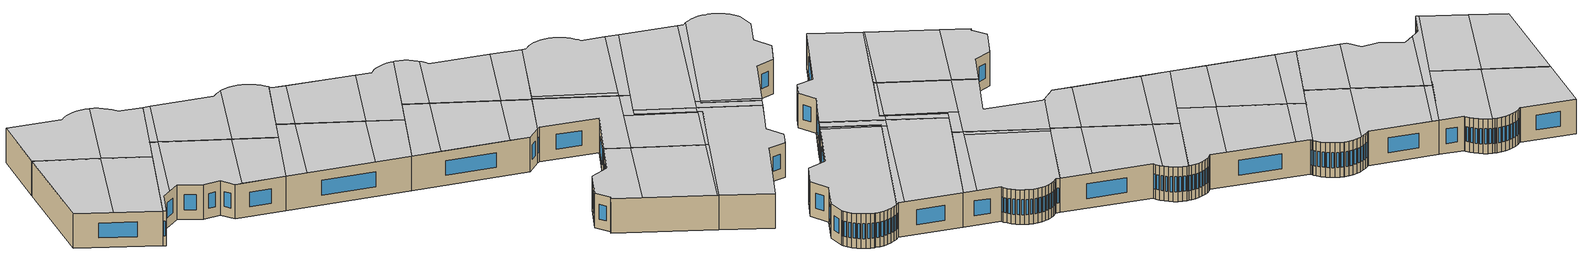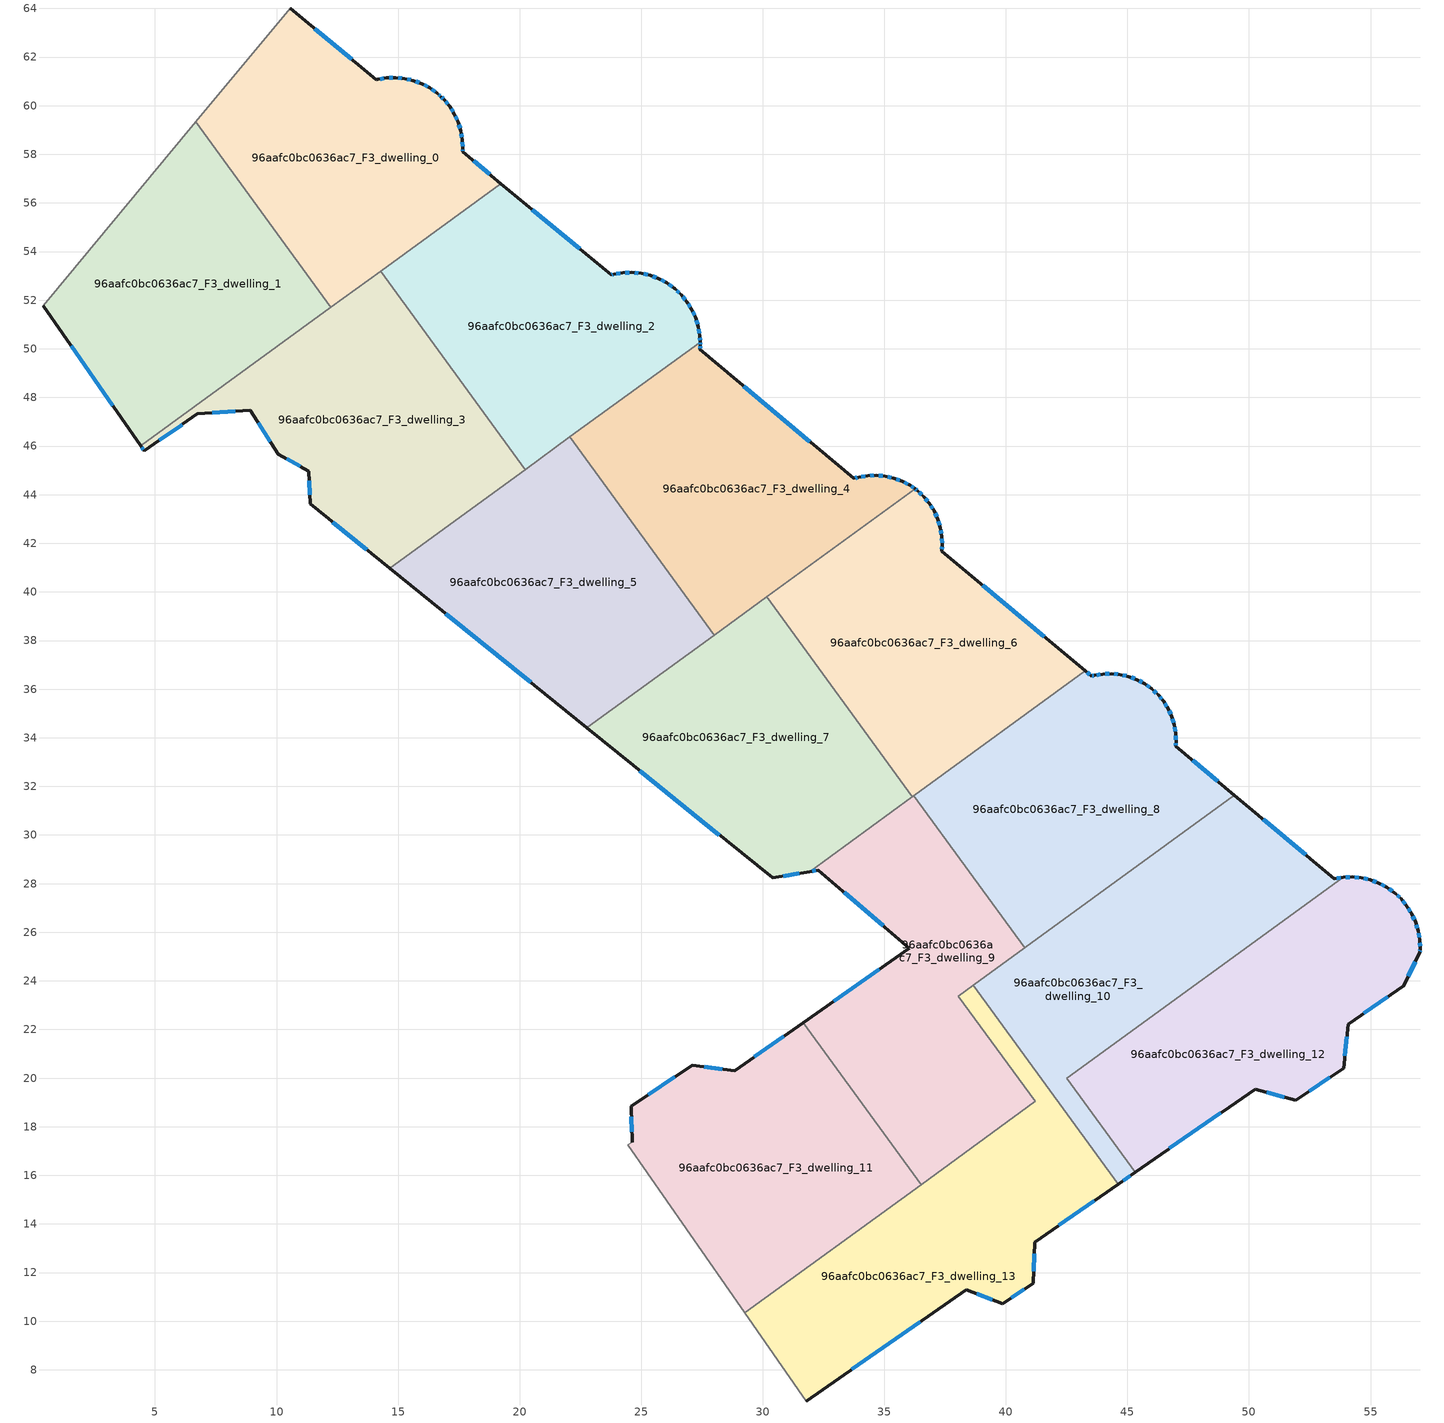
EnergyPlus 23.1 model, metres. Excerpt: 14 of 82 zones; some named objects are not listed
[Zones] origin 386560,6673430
96aafc0bc0636ac7_F3_dwelling_0
 floor to 96aafc0bc0636ac7_F2_dwelling_0 (EU_floor_Construction): 16.61,60.51 16.63,60.49 16.76,60.37 16.88,60.26 17.12,59.97 17.32,59.65 17.47,59.32 17.58,58.96 17.64,58.59 17.66,58.22 17.65,58.11 19.23,56.8 12.24,51.71 6.69,59.33 10.57,64.02 14.11,61.07 14.16,61.08 14.52,61.14 14.9,61.15 15.27,61.12 15.63,61.03 15.98,60.9 16.31,60.73 z9
 wall outside (EU_wall_Construction): 19.23,56.8 17.65,58.11 17.66,58.22 17.64,58.59 17.58,58.96 17.47,59.32 17.32,59.65 17.12,59.97 16.88,60.26 16.76,60.37 16.63,60.49 16.61,60.51 16.31,60.73 15.98,60.9 15.63,61.03 15.27,61.12 14.9,61.15 14.52,61.14 14.16,61.08 14.11,61.07 10.57,64.02 z9:12
 wall adiabatic (EU_wall_Construction): 10.57,64.02 6.69,59.33 z9:12
 wall to 96aafc0bc0636ac7_F3_dwelling_2 (EU_wall_Construction): 14.28,53.19 19.23,56.8 z9:12
 wall to 96aafc0bc0636ac7_F3_dwelling_1 (EU_wall_Construction): 6.69,59.33 12.24,51.71 z9:12
 wall to 96aafc0bc0636ac7_F3_dwelling_3 (EU_wall_Construction): 12.24,51.71 14.28,53.19 z9:12
 window (EU_Window_Construction): 17.43,59.41 17.36,59.56 / 17.55,59.06 17.5,59.21 / 17.63,58.7 17.6,58.85 / 17.65,58.33 17.65,58.48 / 17.65,58.14 17.65,58.19 / 18.78,57.17 18.1,57.73 / 13.09,61.91 11.58,63.17 / 14.42,61.12 14.26,61.09 / 14.79,61.15 14.63,61.14 / 15.16,61.13 15,61.14 / 15.53,61.06 15.37,61.09 / 15.88,60.94 15.73,60.99 / 16.21,60.78 16.07,60.85 / 16.52,60.57 16.39,60.67 / 16.73,60.41 16.67,60.46 / 16.85,60.29 16.8,60.34 / 17.05,60.05 16.95,60.17 / 17.26,59.74 17.18,59.88 z9.86:11.14
 ceiling to 96aafc0bc0636ac7_F4_dwelling_0 (EU_floor_Construction): 16.88,60.26 16.76,60.37 16.63,60.49 16.61,60.51 16.31,60.73 15.98,60.9 15.63,61.03 15.27,61.12 14.9,61.15 14.52,61.14 14.16,61.08 14.11,61.07 10.57,64.02 6.69,59.33 9.87,54.96 z12
 ceiling to 96aafc0bc0636ac7_F4_dwelling_1 (EU_floor_Construction): 19.23,56.8 17.65,58.11 17.66,58.22 17.64,58.59 17.58,58.96 17.47,59.32 17.32,59.65 17.12,59.97 16.88,60.26 9.87,54.96 12.24,51.71 z12
96aafc0bc0636ac7_F3_dwelling_1
 floor to 96aafc0bc0636ac7_F2_dwelling_1 (EU_floor_Construction): 6.69,59.33 12.24,51.71 4.42,46.01 0.41,51.76 z9
 wall outside (EU_wall_Construction): 0.41,51.76 4.42,46.01 z9:12
 wall adiabatic (EU_wall_Construction): 6.69,59.33 0.41,51.76 z9:12
 wall to 96aafc0bc0636ac7_F3_dwelling_3 (EU_wall_Construction): 4.42,46.01 12.24,51.71 z9:12
 window (EU_Window_Construction): 1.56,50.12 3.27,47.65 z9.86:11.14
 ceiling adiabatic (EU_roof_Construction): 12.24,51.71 9.87,54.96 2.22,49.16 4.42,46.01 z12
 ceiling to 96aafc0bc0636ac7_F4_dwelling_0 (EU_floor_Construction): 9.87,54.96 6.69,59.33 0.41,51.76 2.22,49.16 z12
96aafc0bc0636ac7_F3_dwelling_10
 floor to 96aafc0bc0636ac7_F2_dwelling_10 (EU_floor_Construction): 53.87,28.26 42.51,19.99 45.32,16.13 44.62,15.64 38.67,23.82 49.4,31.64 53.52,28.21 z9
 wall outside (EU_wall_Construction): 53.87,28.26 53.52,28.21 49.4,31.64 / 44.62,15.64 45.32,16.13 z9:12
 wall to 96aafc0bc0636ac7_F3_dwelling_12 (EU_wall_Construction): 45.32,16.13 42.51,19.99 53.87,28.26 z9:12
 wall to 96aafc0bc0636ac7_F3_dwelling_13 (EU_wall_Construction): 38.67,23.82 44.62,15.64 z9:12
 wall to 96aafc0bc0636ac7_F3_dwelling_8 (EU_wall_Construction): 49.4,31.64 40.78,25.35 z9:12
 wall to 96aafc0bc0636ac7_F3_dwelling_9 (EU_wall_Construction): 40.78,25.35 38.67,23.82 z9:12
 window (EU_Window_Construction): 53.77,28.25 53.62,28.22 / 44.82,15.78 45.12,15.99 / 52.34,29.19 50.58,30.66 z9.86:11.14
 ceiling to 96aafc0bc0636ac7_F4_dwelling_9 (EU_floor_Construction): 53.1,28.55 49.4,31.64 38.67,23.82 41.58,19.82 z12
 ceiling to 96aafc0bc0636ac7_F4_dwelling_11 (EU_floor_Construction): 53.52,28.21 53.1,28.55 42.47,20.49 42.73,20.15 53.87,28.26 z12
 ceiling to 96aafc0bc0636ac7_F4_dwelling_12 (EU_floor_Construction): 45.32,16.13 42.51,19.99 42.73,20.15 42.47,20.49 41.58,19.82 44.62,15.64 z12
96aafc0bc0636ac7_F3_dwelling_11
 floor to 96aafc0bc0636ac7_F2_dwelling_11 (EU_floor_Construction): 31.66,22.28 36.51,15.62 29.26,10.34 24.44,17.26 24.63,17.37 24.58,18.83 27.09,20.54 28.84,20.3 z9
 wall outside (EU_wall_Construction): 31.66,22.28 28.84,20.3 27.09,20.54 24.58,18.83 24.63,17.37 z9:12
 wall adiabatic (EU_wall_Construction): 24.63,17.37 24.44,17.26 29.26,10.34 z9:12
 wall to 96aafc0bc0636ac7_F3_dwelling_9 (EU_wall_Construction): 36.51,15.62 31.66,22.28 z9:12
 wall to 96aafc0bc0636ac7_F3_dwelling_13 (EU_wall_Construction): 29.26,10.34 36.51,15.62 z9:12
 window (EU_Window_Construction): 24.6,18.42 24.61,17.79 / 26.38,20.05 25.3,19.32 / 28.34,20.37 27.59,20.47 / 30.86,21.72 29.65,20.87 z9.86:11.14
 ceiling to 96aafc0bc0636ac7_F4_dwelling_10 (EU_floor_Construction): 36.34,15.85 32.92,20.56 25.87,15.21 29.2,10.44 z12
 ceiling to 96aafc0bc0636ac7_F4_dwelling_12 (EU_floor_Construction): 36.51,15.62 36.34,15.85 29.2,10.44 29.26,10.34 z12
 ceiling to 96aafc0bc0636ac7_F4_dwelling_8 (EU_floor_Construction): 32.92,20.56 31.66,22.28 28.84,20.3 27.09,20.54 24.58,18.83 24.63,17.37 24.44,17.26 25.87,15.21 z12
96aafc0bc0636ac7_F3_dwelling_12
 floor to 96aafc0bc0636ac7_F2_dwelling_12 (EU_floor_Construction): 56.26,27.37 56.5,27.08 56.7,26.76 56.85,26.42 56.96,26.05 57.03,25.68 57.04,25.31 57.03,25.17 56.37,23.8 54.08,22.21 53.89,20.41 51.92,19.09 50.25,19.55 45.32,16.13 42.51,19.99 53.87,28.26 54.24,28.28 54.62,28.24 54.99,28.16 55.34,28.02 55.67,27.85 55.98,27.63 56.04,27.58 z9
 wall outside (EU_wall_Construction): 45.32,16.13 50.25,19.55 51.92,19.09 53.89,20.41 54.08,22.21 56.37,23.8 57.03,25.17 57.04,25.31 57.03,25.68 56.96,26.05 56.85,26.42 56.7,26.76 56.5,27.08 56.26,27.37 56.04,27.58 55.98,27.63 55.67,27.85 55.34,28.02 54.99,28.16 54.62,28.24 54.24,28.28 53.87,28.26 z9:12
 window (EU_Window_Construction): 57.04,25.41 57.03,25.58 / 57.03,25.21 57.04,25.27 / 56.56,24.19 56.84,24.78 / 54.73,22.66 55.71,23.35 / 53.95,20.93 54.02,21.7 / 52.48,19.47 53.33,20.03 / 50.73,19.42 51.44,19.22 / 46.73,17.11 48.84,18.57 / 54.14,28.27 53.98,28.27 / 54.51,28.25 54.35,28.26 / 54.88,28.18 54.73,28.22 / 55.24,28.06 55.09,28.12 / 55.58,27.9 55.44,27.97 / 55.89,27.69 55.76,27.78 / 56.2,27.43 56.1,27.52 / 56.43,27.16 56.33,27.29 / 56.64,26.85 56.56,26.98 / 56.81,26.51 56.74,26.66 / 56.93,26.16 56.89,26.31 / 57.01,25.79 56.98,25.95 z9.86:11.14
 ceiling to 96aafc0bc0636ac7_F4_dwelling_11 (EU_floor_Construction): 53.89,20.41 54.08,22.21 56.37,23.8 57.03,25.17 57.04,25.31 57.03,25.68 56.96,26.05 56.85,26.42 56.7,26.76 56.5,27.08 56.26,27.37 56.17,27.45 56.04,27.58 55.98,27.63 55.67,27.85 55.34,28.02 54.99,28.16 54.62,28.24 54.24,28.28 53.87,28.26 42.73,20.15 45.62,16.33 50.25,19.55 51.92,19.09 z12
 ceiling to 96aafc0bc0636ac7_F4_dwelling_12 (EU_floor_Construction): 45.62,16.33 42.73,20.15 42.51,19.99 45.32,16.13 z12
96aafc0bc0636ac7_F3_dwelling_13
 floor to 96aafc0bc0636ac7_F2_dwelling_13 (EU_floor_Construction): 41.21,19.04 38.05,23.37 38.67,23.82 44.62,15.64 41.19,13.26 41.12,11.57 39.86,10.71 38.37,11.29 31.78,6.72 29.26,10.34 z9
 wall outside (EU_wall_Construction): 31.78,6.72 38.37,11.29 39.86,10.71 41.12,11.57 41.19,13.26 44.62,15.64 z9:12
 wall adiabatic (EU_wall_Construction): 29.26,10.34 31.78,6.72 z9:12
 wall to 96aafc0bc0636ac7_F3_dwelling_9 (EU_wall_Construction): 38.67,23.82 38.05,23.37 41.21,19.04 36.51,15.62 z9:12
 window (EU_Window_Construction): 38.8,11.13 39.44,10.88 / 33.67,8.03 36.49,9.99 / 42.17,13.94 43.64,14.96 / 41.14,12.05 41.17,12.78 / 40.22,10.96 40.76,11.32 z9.86:11.14
 ceiling to 96aafc0bc0636ac7_F4_dwelling_12 (EU_floor_Construction): 41.12,11.57 41.19,13.26 44.62,15.64 41.58,19.82 40.97,19.36 41.21,19.04 29.26,10.34 31.78,6.72 38.37,11.29 39.86,10.71 z12
 ceiling to 96aafc0bc0636ac7_F4_dwelling_9 (EU_floor_Construction): 41.58,19.82 38.67,23.82 38.05,23.37 40.97,19.36 z12
96aafc0bc0636ac7_F3_dwelling_2
 floor to 96aafc0bc0636ac7_F2_dwelling_2 (EU_floor_Construction): 25.72,52.89 26.06,52.71 26.36,52.49 26.4,52.46 26.64,52.23 26.88,51.94 27.08,51.62 27.24,51.27 27.35,50.91 27.41,50.53 27.42,50.28 20.22,45.03 14.28,53.19 19.23,56.8 23.77,53.04 23.87,53.06 24.24,53.13 24.62,53.14 25,53.1 25.37,53.02 z9
 wall outside (EU_wall_Construction): 27.42,50.28 27.41,50.53 27.35,50.91 27.24,51.27 27.08,51.62 26.88,51.94 26.64,52.23 26.4,52.46 26.36,52.49 26.06,52.71 25.72,52.89 25.37,53.02 25,53.1 24.62,53.14 24.24,53.13 23.87,53.06 23.77,53.04 19.23,56.8 z9:12
 wall to 96aafc0bc0636ac7_F3_dwelling_3 (EU_wall_Construction): 14.28,53.19 20.22,45.03 z9:12
 wall to 96aafc0bc0636ac7_F3_dwelling_4 (EU_wall_Construction): 22.06,46.37 27.42,50.28 z9:12
 wall to 96aafc0bc0636ac7_F3_dwelling_5 (EU_wall_Construction): 20.22,45.03 22.06,46.37 z9:12
 window (EU_Window_Construction): 23.84,53.06 23.8,53.05 / 24.13,53.11 23.97,53.08 / 24.51,53.14 24.35,53.13 / 24.89,53.11 24.73,53.13 / 25.26,53.04 25.1,53.08 / 25.62,52.92 25.47,52.98 / 25.96,52.76 25.82,52.84 / 26.28,52.55 26.14,52.65 / 26.57,52.3 26.47,52.4 / 26.81,52.02 26.71,52.15 / 27.03,51.71 26.94,51.85 / 27.2,51.37 27.13,51.52 / 27.32,51.01 27.27,51.17 / 27.4,50.64 27.37,50.8 / 27.42,50.35 27.42,50.46 / 22.47,54.11 20.53,55.72 z9.86:11.14
 ceiling to 96aafc0bc0636ac7_F4_dwelling_2 (EU_floor_Construction): 24.86,53.12 24.62,53.14 24.24,53.13 23.87,53.06 23.77,53.04 19.7,56.41 14.7,52.62 18.08,47.98 z12
 ceiling to 96aafc0bc0636ac7_F4_dwelling_3 (EU_floor_Construction): 27.42,50.27 27.41,50.53 27.35,50.91 27.24,51.27 27.08,51.62 26.88,51.94 26.64,52.23 26.4,52.46 26.36,52.49 26.06,52.71 25.72,52.89 25.37,53.02 25,53.1 24.86,53.12 18.08,47.98 20.22,45.03 z12
 ceiling to 96aafc0bc0636ac7_F4_dwelling_1 (EU_floor_Construction): 19.7,56.41 19.23,56.8 14.28,53.19 14.7,52.62 z12
96aafc0bc0636ac7_F3_dwelling_3
 floor to 96aafc0bc0636ac7_F2_dwelling_3 (EU_floor_Construction): 14.28,53.19 20.22,45.03 14.65,40.97 11.39,43.62 11.33,44.97 10.07,45.67 8.92,47.47 6.73,47.32 4.57,45.79 4.42,46.01 z9
 wall outside (EU_wall_Construction): 4.42,46.01 4.57,45.79 6.73,47.32 8.92,47.47 10.07,45.67 11.33,44.97 11.39,43.62 14.65,40.97 z9:12
 wall to 96aafc0bc0636ac7_F3_dwelling_5 (EU_wall_Construction): 14.65,40.97 20.22,45.03 z9:12
 window (EU_Window_Construction): 5.19,46.23 6.11,46.88 / 4.46,45.95 4.52,45.86 / 12.32,42.86 13.72,41.73 / 11.35,44.58 11.37,44 / 10.43,45.47 10.97,45.17 / 9.25,46.96 9.74,46.18 / 7.36,47.36 8.29,47.43 z9.86:11.14
 ceiling to 96aafc0bc0636ac7_F4_dwelling_3 (EU_floor_Construction): 20.22,45.03 18.08,47.98 11.84,43.25 14.65,40.97 z12
 ceiling to 96aafc0bc0636ac7_F4_dwelling_2 (EU_floor_Construction): 18.08,47.98 14.7,52.62 7.8,47.39 8.92,47.47 10.07,45.67 11.33,44.97 11.39,43.62 11.84,43.25 z12
 ceiling to 96aafc0bc0636ac7_F4_dwelling_1 (EU_floor_Construction): 14.7,52.62 14.28,53.19 4.42,46.01 4.57,45.79 6.73,47.32 7.8,47.39 z12
96aafc0bc0636ac7_F3_dwelling_4
 floor to 96aafc0bc0636ac7_F2_dwelling_4 (EU_floor_Construction): 35.04,44.76 35.39,44.68 35.74,44.55 36.06,44.38 36.26,44.23 28,38.22 22.06,46.37 27.42,50.28 27.43,50.15 27.42,49.98 33.74,44.67 33.95,44.72 34.31,44.78 34.68,44.8 z9
 wall outside (EU_wall_Construction): 36.26,44.23 36.06,44.38 35.74,44.55 35.39,44.68 35.04,44.76 34.68,44.8 34.31,44.78 33.95,44.72 33.74,44.67 27.42,49.98 27.43,50.15 27.42,50.28 z9:12
 wall to 96aafc0bc0636ac7_F3_dwelling_6 (EU_wall_Construction): 30.17,39.8 36.26,44.23 z9:12
 wall to 96aafc0bc0636ac7_F3_dwelling_5 (EU_wall_Construction): 22.06,46.37 28,38.22 z9:12
 wall to 96aafc0bc0636ac7_F3_dwelling_7 (EU_wall_Construction): 28,38.22 30.17,39.8 z9:12
 window (EU_Window_Construction): 31.94,46.18 29.23,48.46 / 33.89,44.71 33.8,44.68 / 34.21,44.77 34.05,44.74 / 34.57,44.79 34.42,44.79 / 34.94,44.77 34.78,44.79 / 35.29,44.7 35.14,44.74 / 35.64,44.59 35.49,44.64 / 35.97,44.43 35.83,44.5 / 36.21,44.28 36.12,44.34 / 27.43,50.19 27.43,50.24 / 27.42,50.03 27.43,50.1 z9.86:11.14
 ceiling to 96aafc0bc0636ac7_F4_dwelling_4 (EU_floor_Construction): 32.67,45.56 28.34,49.2 22.97,45.13 26.22,40.67 z12
 ceiling to 96aafc0bc0636ac7_F4_dwelling_5 (EU_floor_Construction): 36.26,44.23 36.06,44.38 35.74,44.55 35.39,44.68 35.04,44.76 34.68,44.8 34.31,44.78 33.95,44.72 33.74,44.67 32.67,45.56 26.22,40.67 28,38.22 z12
 ceiling to 96aafc0bc0636ac7_F4_dwelling_3 (EU_floor_Construction): 28.34,49.2 27.42,49.98 27.43,50.15 27.42,50.27 22.06,46.37 22.97,45.13 z12
96aafc0bc0636ac7_F3_dwelling_5
 floor to 96aafc0bc0636ac7_F2_dwelling_5 (EU_floor_Construction): 22.06,46.37 28,38.22 22.77,34.41 14.65,40.97 z9
 wall outside (EU_wall_Construction): 14.65,40.97 22.77,34.41 z9:12
 wall to 96aafc0bc0636ac7_F3_dwelling_7 (EU_wall_Construction): 22.77,34.41 28,38.22 z9:12
 window (EU_Window_Construction): 16.97,39.1 20.45,36.28 z9.86:11.14
 ceiling to 96aafc0bc0636ac7_F4_dwelling_5 (EU_floor_Construction): 28,38.22 26.22,40.67 20.44,36.29 22.77,34.41 z12
 ceiling to 96aafc0bc0636ac7_F4_dwelling_4 (EU_floor_Construction): 26.22,40.67 22.97,45.13 16.03,39.86 20.44,36.29 z12
 ceiling to 96aafc0bc0636ac7_F4_dwelling_3 (EU_floor_Construction): 22.97,45.13 22.06,46.37 14.65,40.97 16.03,39.86 z12
96aafc0bc0636ac7_F3_dwelling_6
 floor to 96aafc0bc0636ac7_F2_dwelling_6 (EU_floor_Construction): 37.31,42.65 37.37,42.29 37.38,41.92 37.36,41.68 43.27,36.75 36.16,31.58 30.17,39.8 36.26,44.23 36.36,44.17 36.37,44.16 36.62,43.92 36.85,43.64 37.05,43.33 37.2,43 z9
 wall outside (EU_wall_Construction): 43.27,36.75 37.36,41.68 37.38,41.92 37.37,42.29 37.31,42.65 37.2,43 37.05,43.33 36.85,43.64 36.62,43.92 36.37,44.16 36.36,44.17 36.26,44.23 z9:12
 wall to 96aafc0bc0636ac7_F3_dwelling_7 (EU_wall_Construction): 30.17,39.8 36.16,31.58 z9:12
 wall to 96aafc0bc0636ac7_F3_dwelling_8 (EU_wall_Construction): 36.21,31.62 43.27,36.75 z9:12
 wall to 96aafc0bc0636ac7_F3_dwelling_9 (EU_wall_Construction): 36.16,31.58 36.21,31.62 z9:12
 window (EU_Window_Construction): 36.55,43.99 36.44,44.09 / 36.79,43.72 36.69,43.84 / 36.99,43.42 36.91,43.55 / 37.16,43.09 37.09,43.23 / 37.28,42.75 37.23,42.9 / 37.35,42.39 37.32,42.54 / 37.38,42.03 37.37,42.18 / 37.37,41.75 37.37,41.85 / 41.58,38.16 39.05,40.27 / 36.33,44.19 36.29,44.21 z9.86:11.14
 ceiling to 96aafc0bc0636ac7_F4_dwelling_6 (EU_floor_Construction): 41.24,38.44 37.36,41.68 37.38,41.92 37.37,42.29 37.34,42.46 31.47,38.02 34.74,33.52 z12
 ceiling adiabatic (EU_roof_Construction): 43.27,36.75 41.24,38.44 34.74,33.52 36.16,31.58 z12
 ceiling to 96aafc0bc0636ac7_F4_dwelling_5 (EU_floor_Construction): 37.34,42.46 37.31,42.65 37.2,43 37.05,43.33 36.85,43.64 36.62,43.92 36.37,44.16 36.36,44.17 36.26,44.23 30.17,39.8 31.47,38.02 z12
96aafc0bc0636ac7_F3_dwelling_7
 floor to 96aafc0bc0636ac7_F2_dwelling_7 (EU_floor_Construction): 30.17,39.8 36.16,31.58 31.93,28.5 30.4,28.24 22.77,34.41 z9
 wall outside (EU_wall_Construction): 22.77,34.41 30.4,28.24 31.93,28.5 z9:12
 wall to 96aafc0bc0636ac7_F3_dwelling_9 (EU_wall_Construction): 31.93,28.5 36.16,31.58 z9:12
 window (EU_Window_Construction): 24.95,32.64 28.22,30 / 30.84,28.31 31.49,28.42 z9.86:11.14
 ceiling to 96aafc0bc0636ac7_F4_dwelling_8 (EU_floor_Construction): 36.16,31.58 34.74,33.52 29.13,29.27 30.4,28.24 31.93,28.5 z12
 ceiling to 96aafc0bc0636ac7_F4_dwelling_6 (EU_floor_Construction): 34.74,33.52 31.47,38.02 24.68,32.87 29.13,29.27 z12
 ceiling to 96aafc0bc0636ac7_F4_dwelling_5 (EU_floor_Construction): 31.47,38.02 30.17,39.8 22.77,34.41 24.68,32.87 z12
96aafc0bc0636ac7_F3_dwelling_8
 floor to 96aafc0bc0636ac7_F2_dwelling_8 (EU_floor_Construction): 46.68,35.2 46.82,34.87 46.93,34.53 46.99,34.17 47,33.82 46.99,33.65 49.4,31.64 40.78,25.35 36.21,31.62 43.27,36.75 43.53,36.53 43.64,36.56 43.99,36.62 44.35,36.63 44.71,36.6 45.05,36.52 45.39,36.39 45.71,36.23 46,36.02 46.02,36 46.26,35.78 46.49,35.5 z9
 wall outside (EU_wall_Construction): 49.4,31.64 46.99,33.65 47,33.82 46.99,34.17 46.93,34.53 46.82,34.87 46.68,35.2 46.49,35.5 46.26,35.78 46.02,36 46,36.02 45.71,36.23 45.39,36.39 45.05,36.52 44.71,36.6 44.35,36.63 43.99,36.62 43.64,36.56 43.53,36.53 43.27,36.75 z9:12
 wall to 96aafc0bc0636ac7_F3_dwelling_9 (EU_wall_Construction): 36.21,31.62 40.78,25.35 z9:12
 window (EU_Window_Construction): 43.61,36.55 43.56,36.54 / 43.89,36.6 43.74,36.58 / 44.25,36.63 44.09,36.62 / 44.6,36.61 44.45,36.62 / 44.96,36.54 44.81,36.58 / 45.29,36.43 45.15,36.48 / 45.62,36.27 45.48,36.35 / 45.91,36.08 45.79,36.17 / 46.19,35.84 46.09,35.94 / 46.42,35.58 46.32,35.7 / 46.62,35.28 46.54,35.41 / 46.78,34.96 46.72,35.1 / 46.9,34.63 46.85,34.77 / 46.97,34.28 46.95,34.43 / 47,33.92 46.99,34.07 / 46.99,33.7 47,33.77 / 48.71,32.21 47.68,33.07 / 43.45,36.6 43.34,36.69 z9.86:11.14
 ceiling to 96aafc0bc0636ac7_F4_dwelling_7 (EU_floor_Construction): 48.52,32.38 46.99,33.65 47,33.82 46.99,34.17 46.93,34.53 46.82,34.87 46.68,35.2 46.61,35.29 46.49,35.5 46.26,35.78 46.02,36 46,36.02 45.71,36.23 45.39,36.39 45.05,36.52 44.71,36.6 44.35,36.63 43.99,36.62 43.64,36.56 43.53,36.53 43.27,36.75 36.53,31.85 40.65,26.42 z12
 ceiling to 96aafc0bc0636ac7_F4_dwelling_8 (EU_floor_Construction): 40.65,26.42 36.53,31.85 36.21,31.62 40.23,26.1 z12
 ceiling adiabatic (EU_roof_Construction): 49.4,31.64 48.52,32.38 40.23,26.1 40.77,25.35 z12
96aafc0bc0636ac7_F3_dwelling_9
 floor to 96aafc0bc0636ac7_F2_dwelling_9 (EU_floor_Construction): 36.21,31.62 40.78,25.35 38.05,23.37 41.21,19.04 36.51,15.62 31.66,22.28 36.04,25.34 32.29,28.56 31.93,28.5 z9
 wall outside (EU_wall_Construction): 31.93,28.5 32.29,28.56 36.04,25.34 31.66,22.28 z9:12
 window (EU_Window_Construction): 32.03,28.52 32.19,28.54 / 34.79,24.47 32.91,23.16 / 33.36,27.64 34.97,26.26 z9.86:11.14
 ceiling to 96aafc0bc0636ac7_F4_dwelling_8 (EU_floor_Construction): 40.23,26.1 36.21,31.62 31.93,28.5 32.29,28.56 36.04,25.34 31.66,22.28 32.92,20.56 z12
 ceiling to 96aafc0bc0636ac7_F4_dwelling_10 (EU_floor_Construction): 40.93,19.33 37.41,23.96 32.92,20.56 36.34,15.85 z12
 ceiling to 96aafc0bc0636ac7_F4_dwelling_12 (EU_floor_Construction): 41.21,19.04 40.97,19.36 36.34,15.85 36.51,15.62 z12
 ceiling to 96aafc0bc0636ac7_F4_dwelling_9 (EU_floor_Construction): 40.97,19.36 38.05,23.37 40.77,25.35 40.23,26.1 37.41,23.96 40.93,19.33 z12
[Building]
EU S2 Campaign: North Axis=0; Terrain=City; Solar Distribution=FullExterior
[Site:Location]
Helsinki-Vantaa.AP: Latitude=60.317; Longitude=24.963; Time Zone=2; Elevation=54.6
[SizingPeriod:WeatherFileDays]
AnnualSizingPeriod: Begin Month=1; Begin Day of Month=1; End Month=12; End Day of Month=31; Day of Week for Start Day=Monday; Use Weather File Daylight Saving Period=No; Use Weather File Rain and Snow Indicators=No
[MATERIAL]
EU_InternalMass_Material: Roughness=MediumRough; Thickness=0.1; Conductivity=1; Density=1800; Specific Heat=900; Thermal Absorptance=0.9; Solar Absorptance=0.7; Visible Absorptance=0.7
[MATERIAL:NOMASS] Roughness=MediumRough; Thermal Absorptance=0.9; Solar Absorptance=0.7; Visible Absorptance=0.7
Name | Thermal Resistance
EU_wall_NoMass | 1.10183
EU_roof_NoMass; EU_floor_NoMass | 1.70606
[WINDOWMATERIAL:SIMPLEGLAZINGSYSTEM]
EU_Window_SimpleGlazing: UFactor=3.11035; Solar Heat Gain Coefficient=0.8; Visible Transmittance=0.8
[CONSTRUCTION]
EU_wall_Construction: EU_wall_NoMass
EU_roof_Construction: EU_roof_NoMass
EU_floor_Construction: EU_floor_NoMass
EU_Window_Construction: EU_Window_SimpleGlazing
EU_InternalMass_Construction: EU_InternalMass_Material
[ZONE] Type=1; Multiplier=1; Ceiling Height=autocalculate; Floor Area=autocalculate; Part of Total Floor Area=Yes
Name | Volume
96aafc0bc0636ac7_F3_dwelling_0 | 236.614
96aafc0bc0636ac7_F3_dwelling_1; 96aafc0bc0636ac7_F3_dwelling_5 | 236.615
96aafc0bc0636ac7_F3_dwelling_10 | 236.623
96aafc0bc0636ac7_F3_dwelling_11 | 236.629
96aafc0bc0636ac7_F3_dwelling_12 | 236.632
96aafc0bc0636ac7_F3_dwelling_13 | 236.633
96aafc0bc0636ac7_F3_dwelling_2 | 236.636
96aafc0bc0636ac7_F3_dwelling_3 | 236.621
96aafc0bc0636ac7_F3_dwelling_4 | 236.638
96aafc0bc0636ac7_F3_dwelling_6 | 236.634
96aafc0bc0636ac7_F3_dwelling_7 | 236.626
96aafc0bc0636ac7_F3_dwelling_8 | 236.608
96aafc0bc0636ac7_F3_dwelling_9 | 236.612
[INTERNALMASS] Construction=EU_InternalMass_Construction
Name | Zone or ZoneList | Surface Area
96aafc0bc0636ac7_F3_dwelling_0_EU_InternalMass | 96aafc0bc0636ac7_F3_dwelling_0 | 78.8711
96aafc0bc0636ac7_F3_dwelling_1_EU_InternalMass | 96aafc0bc0636ac7_F3_dwelling_1 | 78.8719
96aafc0bc0636ac7_F3_dwelling_2_EU_InternalMass | 96aafc0bc0636ac7_F3_dwelling_2 | 78.8788
96aafc0bc0636ac7_F3_dwelling_3_EU_InternalMass | 96aafc0bc0636ac7_F3_dwelling_3 | 78.8731
96aafc0bc0636ac7_F3_dwelling_4_EU_InternalMass | 96aafc0bc0636ac7_F3_dwelling_4 | 78.8766
96aafc0bc0636ac7_F3_dwelling_5_EU_InternalMass | 96aafc0bc0636ac7_F3_dwelling_5 | 78.8702
96aafc0bc0636ac7_F3_dwelling_6_EU_InternalMass | 96aafc0bc0636ac7_F3_dwelling_6 | 78.8777
96aafc0bc0636ac7_F3_dwelling_7_EU_InternalMass | 96aafc0bc0636ac7_F3_dwelling_7 | 78.8767
96aafc0bc0636ac7_F3_dwelling_8_EU_InternalMass | 96aafc0bc0636ac7_F3_dwelling_8 | 78.8704
96aafc0bc0636ac7_F3_dwelling_9_EU_InternalMass | 96aafc0bc0636ac7_F3_dwelling_9 | 78.8701
96aafc0bc0636ac7_F3_dwelling_10_EU_InternalMass | 96aafc0bc0636ac7_F3_dwelling_10 | 78.8743
96aafc0bc0636ac7_F3_dwelling_11_EU_InternalMass | 96aafc0bc0636ac7_F3_dwelling_11 | 78.8765
96aafc0bc0636ac7_F3_dwelling_12_EU_InternalMass | 96aafc0bc0636ac7_F3_dwelling_12 | 78.8785
96aafc0bc0636ac7_F3_dwelling_13_EU_InternalMass | 96aafc0bc0636ac7_F3_dwelling_13 | 78.8786
[OTHEREQUIPMENT] Fuel Type=Electricity; Design Level Calculation Method=Watts/Area; Power per Zone Floor Area=1; Fraction Latent=0; Fraction Radiant=0; Fraction Lost=0; Carbon Dioxide Generation Rate=0; EndUse Subcategory=EU_Step8_InternalGains
Name | Zone or ZoneList or Space or SpaceList | Schedule
EU_Step8_InternalGain_96aafc0bc0636ac7_F3_dwelling_0_f000 | 96aafc0bc0636ac7_F3_dwelling_0 | EU_Step8_GainSchedule_96aafc0bc0636ac7_F3_dwelling_0_f000
EU_Step8_InternalGain_96aafc0bc0636ac7_F3_dwelling_1_f000 | 96aafc0bc0636ac7_F3_dwelling_1 | EU_Step8_GainSchedule_96aafc0bc0636ac7_F3_dwelling_1_f000
EU_Step8_InternalGain_96aafc0bc0636ac7_F3_dwelling_2_f000 | 96aafc0bc0636ac7_F3_dwelling_2 | EU_Step8_GainSchedule_96aafc0bc0636ac7_F3_dwelling_2_f000
EU_Step8_InternalGain_96aafc0bc0636ac7_F3_dwelling_3_f000 | 96aafc0bc0636ac7_F3_dwelling_3 | EU_Step8_GainSchedule_96aafc0bc0636ac7_F3_dwelling_3_f000
EU_Step8_InternalGain_96aafc0bc0636ac7_F3_dwelling_4_f000 | 96aafc0bc0636ac7_F3_dwelling_4 | EU_Step8_GainSchedule_96aafc0bc0636ac7_F3_dwelling_4_f000
EU_Step8_InternalGain_96aafc0bc0636ac7_F3_dwelling_5_f000 | 96aafc0bc0636ac7_F3_dwelling_5 | EU_Step8_GainSchedule_96aafc0bc0636ac7_F3_dwelling_5_f000
EU_Step8_InternalGain_96aafc0bc0636ac7_F3_dwelling_6_f000 | 96aafc0bc0636ac7_F3_dwelling_6 | EU_Step8_GainSchedule_96aafc0bc0636ac7_F3_dwelling_6_f000
EU_Step8_InternalGain_96aafc0bc0636ac7_F3_dwelling_7_f000 | 96aafc0bc0636ac7_F3_dwelling_7 | EU_Step8_GainSchedule_96aafc0bc0636ac7_F3_dwelling_7_f000
EU_Step8_InternalGain_96aafc0bc0636ac7_F3_dwelling_8_f000 | 96aafc0bc0636ac7_F3_dwelling_8 | EU_Step8_GainSchedule_96aafc0bc0636ac7_F3_dwelling_8_f000
EU_Step8_InternalGain_96aafc0bc0636ac7_F3_dwelling_9_f000 | 96aafc0bc0636ac7_F3_dwelling_9 | EU_Step8_GainSchedule_96aafc0bc0636ac7_F3_dwelling_9_f000
EU_Step8_InternalGain_96aafc0bc0636ac7_F3_dwelling_10_f000 | 96aafc0bc0636ac7_F3_dwelling_10 | EU_Step8_GainSchedule_96aafc0bc0636ac7_F3_dwelling_10_f000
EU_Step8_InternalGain_96aafc0bc0636ac7_F3_dwelling_11_f000 | 96aafc0bc0636ac7_F3_dwelling_11 | EU_Step8_GainSchedule_96aafc0bc0636ac7_F3_dwelling_11_f000
EU_Step8_InternalGain_96aafc0bc0636ac7_F3_dwelling_12_f000 | 96aafc0bc0636ac7_F3_dwelling_12 | EU_Step8_GainSchedule_96aafc0bc0636ac7_F3_dwelling_12_f000
EU_Step8_InternalGain_96aafc0bc0636ac7_F3_dwelling_13_f000 | 96aafc0bc0636ac7_F3_dwelling_13 | EU_Step8_GainSchedule_96aafc0bc0636ac7_F3_dwelling_13_f000
[ZONEVENTILATION:DESIGNFLOWRATE] Schedule=EU_AlwaysOn; Design Flow Rate Calculation Method=AirChanges/Hour; Air Changes per Hour=0.756316; Ventilation Type=Natural; Fan Pressure Rise=0; Fan Total Efficiency=1; Constant Term Coefficient=1; Temperature Term Coefficient=0; Velocity Term Coefficient=0; Velocity Squared Term Coefficient=0; Minimum Indoor Temperature=-100; Maximum Indoor Temperature=100; Delta Temperature=-100; Minimum Outdoor Temperature=-100; Maximum Outdoor Temperature=100; Maximum Wind Speed=40
Name | Zone or ZoneList or Space or SpaceList
EU_ConstantAir_96aafc0bc0636ac7_F3_dwelling_0 | 96aafc0bc0636ac7_F3_dwelling_0
EU_ConstantAir_96aafc0bc0636ac7_F3_dwelling_1 | 96aafc0bc0636ac7_F3_dwelling_1
EU_ConstantAir_96aafc0bc0636ac7_F3_dwelling_2 | 96aafc0bc0636ac7_F3_dwelling_2
EU_ConstantAir_96aafc0bc0636ac7_F3_dwelling_3 | 96aafc0bc0636ac7_F3_dwelling_3
EU_ConstantAir_96aafc0bc0636ac7_F3_dwelling_4 | 96aafc0bc0636ac7_F3_dwelling_4
EU_ConstantAir_96aafc0bc0636ac7_F3_dwelling_5 | 96aafc0bc0636ac7_F3_dwelling_5
EU_ConstantAir_96aafc0bc0636ac7_F3_dwelling_6 | 96aafc0bc0636ac7_F3_dwelling_6
EU_ConstantAir_96aafc0bc0636ac7_F3_dwelling_7 | 96aafc0bc0636ac7_F3_dwelling_7
EU_ConstantAir_96aafc0bc0636ac7_F3_dwelling_8 | 96aafc0bc0636ac7_F3_dwelling_8
EU_ConstantAir_96aafc0bc0636ac7_F3_dwelling_9 | 96aafc0bc0636ac7_F3_dwelling_9
EU_ConstantAir_96aafc0bc0636ac7_F3_dwelling_10 | 96aafc0bc0636ac7_F3_dwelling_10
EU_ConstantAir_96aafc0bc0636ac7_F3_dwelling_11 | 96aafc0bc0636ac7_F3_dwelling_11
EU_ConstantAir_96aafc0bc0636ac7_F3_dwelling_12 | 96aafc0bc0636ac7_F3_dwelling_12
EU_ConstantAir_96aafc0bc0636ac7_F3_dwelling_13 | 96aafc0bc0636ac7_F3_dwelling_13
[HVACTEMPLATE:ZONE:IDEALLOADSAIRSYSTEM] System Availability Schedule=EU_AlwaysOn; Maximum Heating Supply Air Temperature=50; Minimum Cooling Supply Air Temperature=13; Maximum Heating Supply Air Humidity Ratio=0.0156; Minimum Cooling Supply Air Humidity Ratio=0.0077; Heating Limit=NoLimit; Cooling Limit=NoLimit; Heating Availability Schedule=EU_AlwaysOn; Cooling Availability Schedule=EU_CoolingOff; Dehumidification Control Type=ConstantSensibleHeatRatio; Cooling Sensible Heat Ratio=0.7; Dehumidification Setpoint=60; Humidification Control Type=None; Humidification Setpoint=30; Outdoor Air Method=None; Outdoor Air Flow Rate per Person=0.00944; Outdoor Air Flow Rate per Zone Floor Area=0; Outdoor Air Flow Rate per Zone=0; Demand Controlled Ventilation Type=None; Outdoor Air Economizer Type=NoEconomizer; Heat Recovery Type=None; Sensible Heat Recovery Effectiveness=0.7; Latent Heat Recovery Effectiveness=0.65
Name | Template Thermostat
96aafc0bc0636ac7_F3_dwelling_0 | EU_HeatOnly_96aafc0bc0636ac7_F3_dwelling_0
96aafc0bc0636ac7_F3_dwelling_1 | EU_HeatOnly_96aafc0bc0636ac7_F3_dwelling_1
96aafc0bc0636ac7_F3_dwelling_2 | EU_HeatOnly_96aafc0bc0636ac7_F3_dwelling_2
96aafc0bc0636ac7_F3_dwelling_3 | EU_HeatOnly_96aafc0bc0636ac7_F3_dwelling_3
96aafc0bc0636ac7_F3_dwelling_4 | EU_HeatOnly_96aafc0bc0636ac7_F3_dwelling_4
96aafc0bc0636ac7_F3_dwelling_5 | EU_HeatOnly_96aafc0bc0636ac7_F3_dwelling_5
96aafc0bc0636ac7_F3_dwelling_6 | EU_HeatOnly_96aafc0bc0636ac7_F3_dwelling_6
96aafc0bc0636ac7_F3_dwelling_7 | EU_HeatOnly_96aafc0bc0636ac7_F3_dwelling_7
96aafc0bc0636ac7_F3_dwelling_8 | EU_HeatOnly_96aafc0bc0636ac7_F3_dwelling_8
96aafc0bc0636ac7_F3_dwelling_9 | EU_HeatOnly_96aafc0bc0636ac7_F3_dwelling_9
96aafc0bc0636ac7_F3_dwelling_10 | EU_HeatOnly_96aafc0bc0636ac7_F3_dwelling_10
96aafc0bc0636ac7_F3_dwelling_11 | EU_HeatOnly_96aafc0bc0636ac7_F3_dwelling_11
96aafc0bc0636ac7_F3_dwelling_12 | EU_HeatOnly_96aafc0bc0636ac7_F3_dwelling_12
96aafc0bc0636ac7_F3_dwelling_13 | EU_HeatOnly_96aafc0bc0636ac7_F3_dwelling_13
[SIZING:ZONE] Zone Cooling Design Supply Air Temperature Input Method=SupplyAirTemperature; Zone Cooling Design Supply Air Temperature=13; Zone Heating Design Supply Air Temperature Input Method=SupplyAirTemperature; Zone Heating Design Supply Air Temperature=50; Zone Cooling Design Supply Air Humidity Ratio=0.008; Zone Heating Design Supply Air Humidity Ratio=0.008; Cooling Design Air Flow Method=DesignDay; Cooling Design Air Flow Rate=0; Cooling Minimum Air Flow per Zone Floor Area=0.000762; Cooling Minimum Air Flow=0; Cooling Minimum Air Flow Fraction=0.2; Heating Design Air Flow Method=DesignDay; Heating Design Air Flow Rate=0; Heating Maximum Air Flow per Zone Floor Area=0.002032; Heating Maximum Air Flow=0.141576; Heating Maximum Air Flow Fraction=0.3; Account for Dedicated Outdoor Air System=No; Dedicated Outdoor Air System Control Strategy=NeutralSupplyAir; Dedicated Outdoor Air Low Setpoint Temperature for Design=autosize; Dedicated Outdoor Air High Setpoint Temperature for Design=autosize; Zone Load Sizing Method=Sensible Load Only No Latent Load; Zone Latent Cooling Design Supply Air Humidity Ratio Input Method=HumidityRatioDifference; Zone Cooling Design Supply Air Humidity Ratio Difference=0.005; Zone Latent Heating Design Supply Air Humidity Ratio Input Method=HumidityRatioDifference; Zone Humidification Design Supply Air Humidity Ratio Difference=0.005
96aafc0bc0636ac7_F3_dwelling_0; 96aafc0bc0636ac7_F3_dwelling_1; 96aafc0bc0636ac7_F3_dwelling_2; 96aafc0bc0636ac7_F3_dwelling_3; 96aafc0bc0636ac7_F3_dwelling_4; 96aafc0bc0636ac7_F3_dwelling_5; 96aafc0bc0636ac7_F3_dwelling_6; 96aafc0bc0636ac7_F3_dwelling_7; 96aafc0bc0636ac7_F3_dwelling_8; 96aafc0bc0636ac7_F3_dwelling_9; 96aafc0bc0636ac7_F3_dwelling_10; 96aafc0bc0636ac7_F3_dwelling_11; 96aafc0bc0636ac7_F3_dwelling_12; 96aafc0bc0636ac7_F3_dwelling_13
[SCHEDULE:CONSTANT]
Name | Hourly Value
EU_AlwaysOn | 1
EU_CoolingOff | 0
[SCHEDULE:FILE] Column Number=1; Rows to Skip at Top=0; Number of Hours of Data=8760; Column Separator=Comma; Interpolate to Timestep=No; Minutes per Item=60; Adjust Schedule for Daylight Savings=Yes
Name | File
EU_Step8_GainSchedule_96aafc0bc0636ac7_F3_dwelling_0_f000 | ../../schedules/96aafc0bc0636ac7/96aafc0bc0636ac7_F3_dwelling_0_f000_gain.csv
EU_Step8_GainSchedule_96aafc0bc0636ac7_F3_dwelling_1_f000 | ../../schedules/96aafc0bc0636ac7/96aafc0bc0636ac7_F3_dwelling_1_f000_gain.csv
EU_Step8_GainSchedule_96aafc0bc0636ac7_F3_dwelling_2_f000 | ../../schedules/96aafc0bc0636ac7/96aafc0bc0636ac7_F3_dwelling_2_f000_gain.csv
EU_Step8_GainSchedule_96aafc0bc0636ac7_F3_dwelling_3_f000 | ../../schedules/96aafc0bc0636ac7/96aafc0bc0636ac7_F3_dwelling_3_f000_gain.csv
EU_Step8_GainSchedule_96aafc0bc0636ac7_F3_dwelling_4_f000 | ../../schedules/96aafc0bc0636ac7/96aafc0bc0636ac7_F3_dwelling_4_f000_gain.csv
EU_Step8_GainSchedule_96aafc0bc0636ac7_F3_dwelling_5_f000 | ../../schedules/96aafc0bc0636ac7/96aafc0bc0636ac7_F3_dwelling_5_f000_gain.csv
EU_Step8_GainSchedule_96aafc0bc0636ac7_F3_dwelling_6_f000 | ../../schedules/96aafc0bc0636ac7/96aafc0bc0636ac7_F3_dwelling_6_f000_gain.csv
EU_Step8_GainSchedule_96aafc0bc0636ac7_F3_dwelling_7_f000 | ../../schedules/96aafc0bc0636ac7/96aafc0bc0636ac7_F3_dwelling_7_f000_gain.csv
EU_Step8_GainSchedule_96aafc0bc0636ac7_F3_dwelling_8_f000 | ../../schedules/96aafc0bc0636ac7/96aafc0bc0636ac7_F3_dwelling_8_f000_gain.csv
EU_Step8_GainSchedule_96aafc0bc0636ac7_F3_dwelling_9_f000 | ../../schedules/96aafc0bc0636ac7/96aafc0bc0636ac7_F3_dwelling_9_f000_gain.csv
EU_Step8_GainSchedule_96aafc0bc0636ac7_F3_dwelling_10_f000 | ../../schedules/96aafc0bc0636ac7/96aafc0bc0636ac7_F3_dwelling_10_f000_gain.csv
EU_Step8_GainSchedule_96aafc0bc0636ac7_F3_dwelling_11_f000 | ../../schedules/96aafc0bc0636ac7/96aafc0bc0636ac7_F3_dwelling_11_f000_gain.csv
EU_Step8_GainSchedule_96aafc0bc0636ac7_F3_dwelling_12_f000 | ../../schedules/96aafc0bc0636ac7/96aafc0bc0636ac7_F3_dwelling_12_f000_gain.csv
EU_Step8_GainSchedule_96aafc0bc0636ac7_F3_dwelling_13_f000 | ../../schedules/96aafc0bc0636ac7/96aafc0bc0636ac7_F3_dwelling_13_f000_gain.csv
